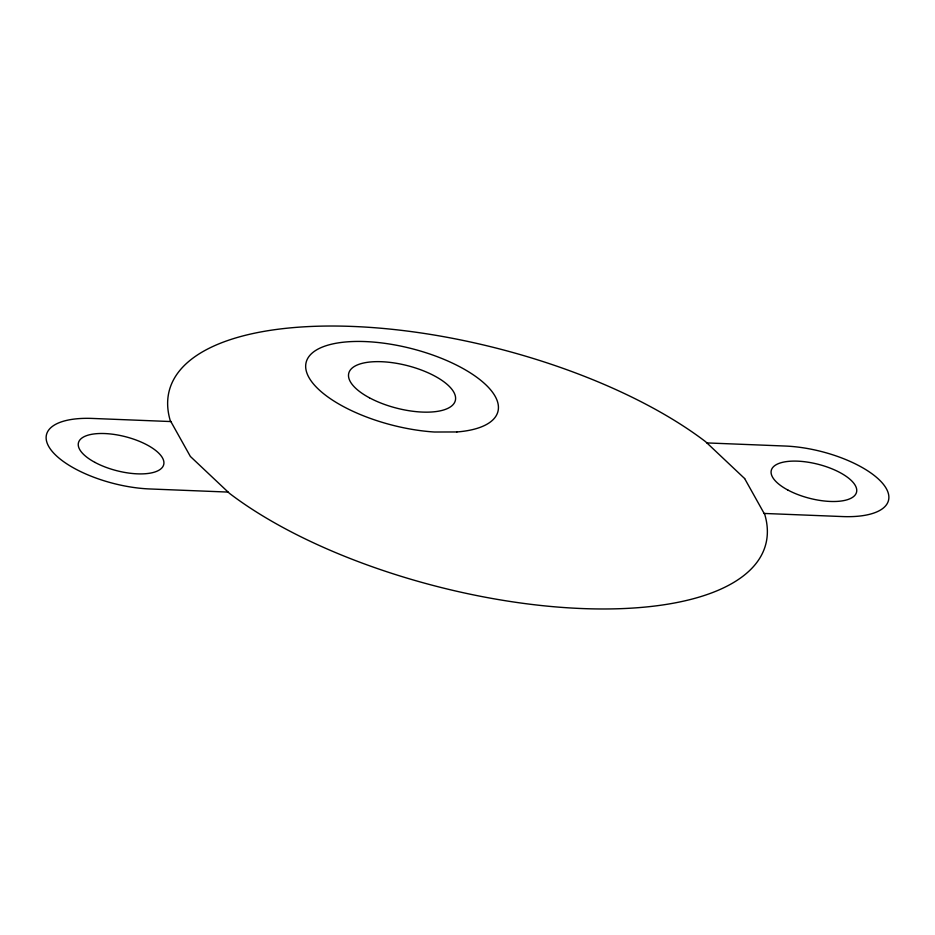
<?xml version="1.0" encoding="UTF-8"?>
<svg xmlns="http://www.w3.org/2000/svg" width="935" height="935" viewBox="0 0 935 935"><rect width="100%" height="100%" fill="white"/><g stroke="black" fill="none" stroke-linecap="round" stroke-linejoin="round"><path stroke-width="1.4" d="M170.86 421.556L92.448 418.436A76.997 30.703 14.4 0 0 51.799 450.927A76.997 30.703 14.4 0 0 149.717 488.958L228.117 492.079M706.883 442.921L785.283 446.042A76.997 30.703 14.4 0 1 883.201 484.073A76.997 30.703 14.4 0 1 842.552 516.564L764.14 513.444M456.888 431.958L434.494 432.017A98.993 39.469 14.4 0 1 306.084 362.628A98.993 39.469 14.4 0 1 450.717 362.312A98.993 39.469 14.4 0 1 456.888 431.958M744.634 478.545L705.551 441.659A307.989 122.812 14.4 0 0 352.962 326.455A307.989 122.812 14.4 0 0 170.17 420.329L190.366 456.455L229.449 493.341A307.989 122.812 14.4 0 0 582.038 608.545A307.989 122.812 14.4 0 0 764.83 514.671L744.634 478.545M94.973 462.404A44.003 17.543 14.4 0 0 163.555 465.139A44.003 17.543 14.4 0 0 104.72 433.548A44.003 17.543 14.4 0 0 94.973 462.404M787.808 490.01A44.003 17.543 14.4 0 0 856.378 492.745A44.003 17.543 14.4 0 0 797.555 461.154A44.003 17.543 14.4 0 0 787.808 490.01M369.418 397.784A55.001 21.926 14.4 0 0 455.135 401.208A55.001 21.926 14.4 0 0 381.597 361.716A55.001 21.926 14.4 0 0 369.418 397.784"/></g></svg>
